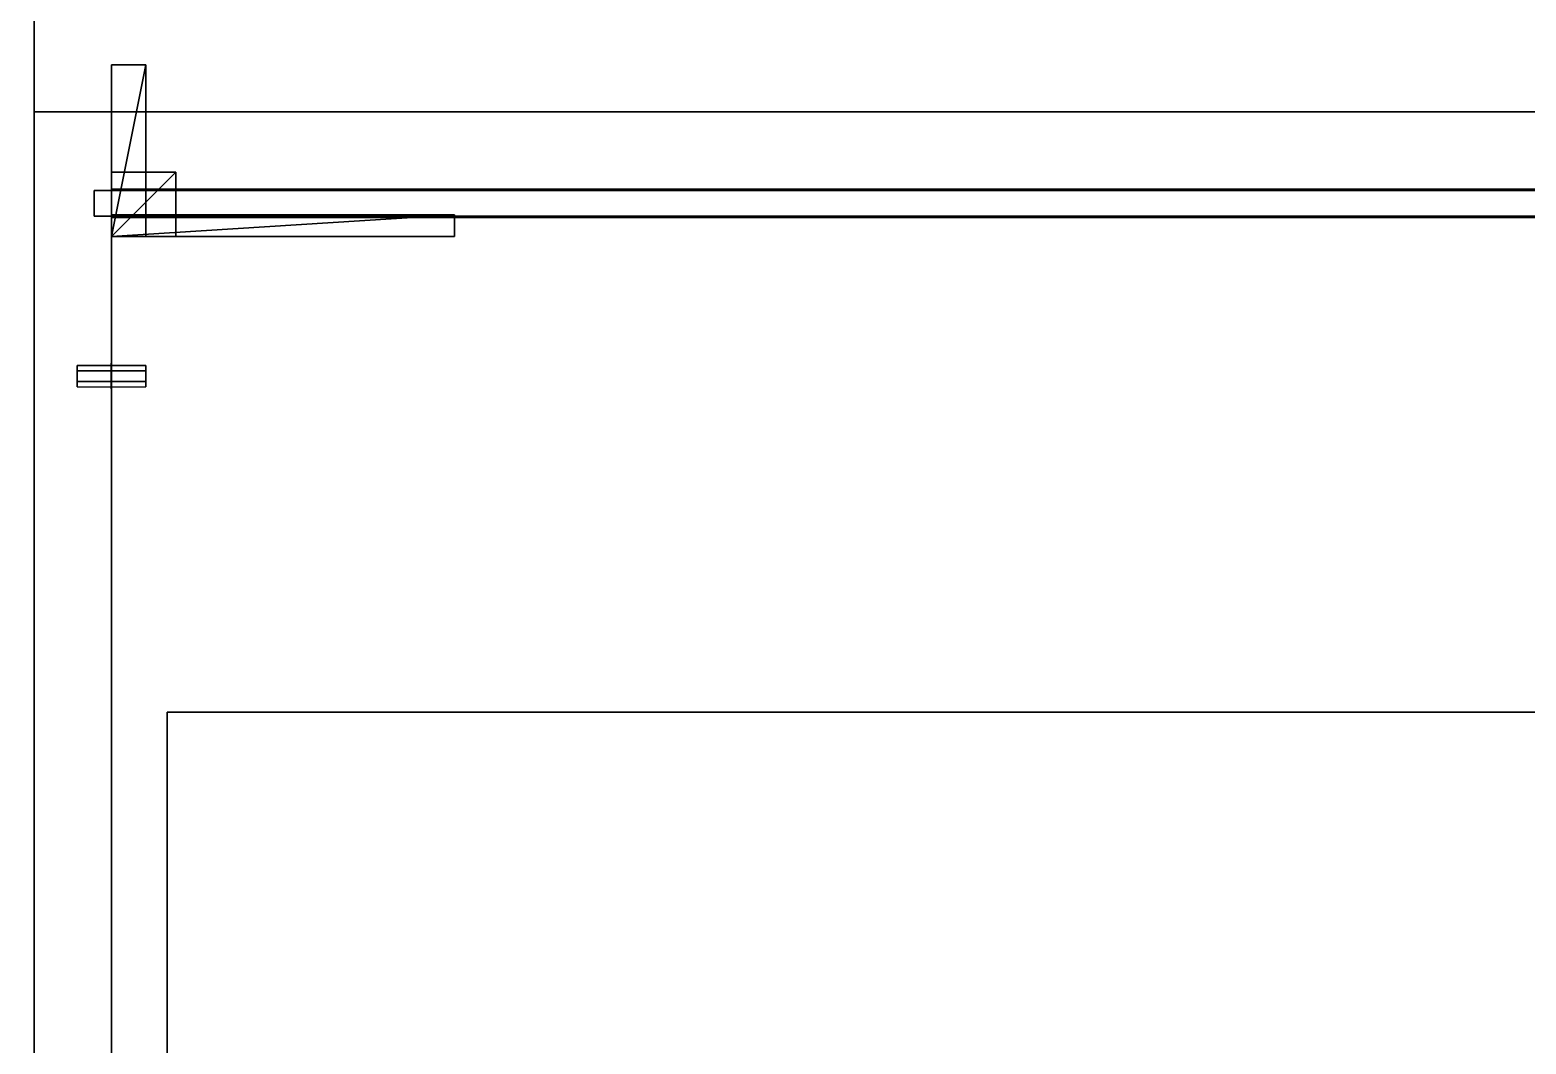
# Model space of a CAD drawing. Extents: x 0 to 5507, y -6518 to 0.
# Drawn here: x 1765 to 2114, y -577.4 to -340.9 of the extents above; entities that cross this region are included whole.
import ezdxf

# ---------------------------------------------------------------- set-up
doc = ezdxf.new("R2010")
doc.units = 0
for name, color, linetype in [('LAYER0', 7, 'CONTINUOUS'), ('LAYER183', 7, 'CONTINUOUS'), ('LAYER192', 7, 'CONTINUOUS'), ('LAYER193', 2, 'CONTINUOUS'), ('LAYER194', 7, 'CONTINUOUS'), ('LAYER195', 253, 'CONTINUOUS'), ('LAYER196', 253, 'CONTINUOUS'), ('LAYER197', 253, 'CONTINUOUS'), ('LAYER198', 253, 'CONTINUOUS'), ('LAYER199', 253, 'CONTINUOUS'), ('LAYER200', 253, 'CONTINUOUS'), ('LAYER201', 7, 'CONTINUOUS'), ('LAYER204', 7, 'CONTINUOUS'), ('LAYER205', 7, 'CONTINUOUS'), ('LAYER206', 7, 'CONTINUOUS'), ('LAYER208', 254, 'CONTINUOUS'), ('LAYER284', 7, 'CONTINUOUS'), ('LAYER308', 254, 'CONTINUOUS'), ('LAYER310', 254, 'CONTINUOUS'), ('LAYER533', 7, 'CONTINUOUS'), ('LAYER543', 7, 'CONTINUOUS'), ('LAYER552', 7, 'CONTINUOUS'), ('LAYER553', 7, 'CONTINUOUS'), ('LAYER554', 7, 'CONTINUOUS'), ('LAYER555', 7, 'CONTINUOUS'), ('LAYER557', 2, 'CONTINUOUS'), ('LAYER558', 7, 'CONTINUOUS'), ('LAYER559', 253, 'CONTINUOUS'), ('LAYER560', 253, 'CONTINUOUS'), ('LAYER561', 253, 'CONTINUOUS'), ('LAYER562', 253, 'CONTINUOUS'), ('LAYER563', 253, 'CONTINUOUS'), ('LAYER564', 253, 'CONTINUOUS'), ('LAYER565', 7, 'CONTINUOUS'), ('LAYER567', 254, 'CONTINUOUS')]:
    doc.layers.add(name, color=color, linetype=linetype)

msp = doc.modelspace()

# ---------------------------------------------------------------- linework, layer by layer
at = {"layer": 'LAYER0', "invisible_edges": 1}
for points in [[(5507, 0), (0, -6518), (0, 0), (5507, 0)], [(5507, -6518, 5), (0, 0, 5), (0, -6518, 5), (5507, -6518, 5)], [(0, 0, 5), (5507, -6518, 5), (5507, 0, 5), (0, 0, 5)], [(0, -6518), (5507, 0), (5507, -6518), (0, -6518)]]:
    msp.add_3dface(points, dxfattribs=at)
at = {"layer": 'LAYER183'}
for points, invisible_edges in [([(1766, -150, 5), (1916, 0, 5), (1766, -360, 5), (1766, -150, 5)], 3), ([(1766, -360, 5), (1916, 0, 5), (1916, -210, 5), (1766, -360, 5)], 5), ([(1766, -150, 2340), (1766, -360, 5), (1766, -360, 2340), (1766, -150, 2340)], 1), ([(1766, -360, 5), (1766, -150, 2340), (1766, -150, 5), (1766, -360, 5)], 1), ([(1766, -360, 2340), (1916, -210, 2340), (1766, -150, 2340), (1766, -360, 2340)], 3), ([(1766, -360, 5), (1916, -210, 5), (2480, -360, 5), (1766, -360, 5)], 3), ([(1916, -210, 2340), (1766, -360, 2340), (2480, -360, 2340), (1916, -210, 2340)], 5), ([(2480, -360, 5), (1916, -210, 5), (2630, -210, 5), (2480, -360, 5)], 5), ([(1916, -210, 2340), (2480, -360, 2340), (2630, -210, 2340), (1916, -210, 2340)], 3), ([(2480, -360, 2340), (1766, -360, 5), (2480, -360, 5), (2480, -360, 2340)], 1), ([(1766, -360, 5), (2480, -360, 2340), (1766, -360, 2340), (1766, -360, 5)], 1)]:
    msp.add_3dface(points, dxfattribs=dict(at, invisible_edges=invisible_edges))
at = {"layer": 'LAYER192', "invisible_edges": 1}
for points in [[(2432, -360, 116), (1784, -710, 116), (1784, -360, 116), (2432, -360, 116)], [(1784, -710, 116), (2432, -360, 116), (2432, -710, 116), (1784, -710, 116)], [(1784, -360, 134), (1784, -710, 116), (1784, -710, 134), (1784, -360, 134)], [(1784, -710, 116), (1784, -360, 134), (1784, -360, 116), (1784, -710, 116)], [(1784, -360, 134), (2432, -360, 116), (1784, -360, 116), (1784, -360, 134)], [(2432, -360, 116), (1784, -360, 134), (2432, -360, 134), (2432, -360, 116)], [(2432, -710, 134), (1784, -360, 134), (1784, -710, 134), (2432, -710, 134)], [(1784, -360, 134), (2432, -710, 134), (2432, -360, 134), (1784, -360, 134)]]:
    msp.add_3dface(points, dxfattribs=at)
at = {"layer": 'LAYER193'}
for points in [[(1864, -389, 844), (1864, -384, 844), (1784, -389, 844), (1864, -389, 844)], [(1784, -389, 844), (1864, -384, 844), (1784, -384, 844), (1784, -389, 844)], [(1784, -389, 844), (1784, -384, 844), (1784, -389, 821), (1784, -389, 844)], [(1784, -389, 821), (1784, -384, 844), (1784, -384, 821), (1784, -389, 821)], [(1864, -389, 821), (1784, -389, 821), (1864, -384, 821), (1864, -389, 821)], [(1864, -384, 821), (1784, -389, 821), (1784, -384, 821), (1864, -384, 821)], [(1864, -384, 821), (1784, -384, 821), (1864, -384, 844), (1864, -384, 821)], [(1864, -384, 844), (1784, -384, 821), (1784, -384, 844), (1864, -384, 844)], [(1864, -389, 821), (1864, -384, 821), (1864, -389, 844), (1864, -389, 821)], [(1864, -389, 844), (1864, -384, 821), (1864, -384, 844), (1864, -389, 844)], [(1864, -389, 844), (1784, -389, 844), (1864, -389, 821), (1864, -389, 844)], [(1864, -389, 821), (1784, -389, 844), (1784, -389, 821), (1864, -389, 821)]]:
    msp.add_3dface(points, dxfattribs=at)
at = {"layer": 'LAYER194', "invisible_edges": 1}
for points in [[(1784, -384, 844), (1864, -389, 844), (1864, -384, 844), (1784, -384, 844)], [(1864, -389, 844), (1784, -384, 844), (1784, -389, 844), (1864, -389, 844)], [(1784, -389, 821), (1864, -384, 821), (1864, -389, 821), (1784, -389, 821)], [(1864, -384, 821), (1784, -389, 821), (1784, -384, 821), (1864, -384, 821)], [(1784, -384, 844), (1784, -389, 821), (1784, -389, 844), (1784, -384, 844)], [(1784, -389, 821), (1784, -384, 844), (1784, -384, 821), (1784, -389, 821)], [(1864, -384, 821), (1784, -384, 844), (1864, -384, 844), (1864, -384, 821)], [(1784, -384, 844), (1864, -384, 821), (1784, -384, 821), (1784, -384, 844)], [(1864, -384, 821), (1864, -389, 844), (1864, -389, 821), (1864, -384, 821)], [(1864, -389, 844), (1864, -384, 821), (1864, -384, 844), (1864, -389, 844)], [(1784, -389, 821), (1864, -389, 844), (1784, -389, 844), (1784, -389, 821)], [(1864, -389, 844), (1784, -389, 821), (1864, -389, 821), (1864, -389, 844)]]:
    msp.add_3dface(points, dxfattribs=at)
at = {"layer": 'LAYER195'}
for points in [[(1799, -389, 844), (1799, -374, 844), (1784, -389, 844), (1799, -389, 844)], [(1784, -389, 844), (1799, -374, 844), (1784, -374, 844), (1784, -389, 844)], [(1784, -389, 844), (1784, -374, 844), (1784, -389, 829), (1784, -389, 844)], [(1784, -389, 829), (1784, -374, 844), (1784, -374, 829), (1784, -389, 829)], [(1799, -389, 829), (1784, -389, 829), (1799, -374, 829), (1799, -389, 829)], [(1799, -374, 829), (1784, -389, 829), (1784, -374, 829), (1799, -374, 829)], [(1799, -374, 829), (1784, -374, 829), (1799, -374, 844), (1799, -374, 829)], [(1799, -374, 844), (1784, -374, 829), (1784, -374, 844), (1799, -374, 844)], [(1799, -389, 829), (1799, -374, 829), (1799, -389, 844), (1799, -389, 829)], [(1799, -389, 844), (1799, -374, 829), (1799, -374, 844), (1799, -389, 844)], [(1799, -389, 844), (1784, -389, 844), (1799, -389, 829), (1799, -389, 844)], [(1799, -389, 829), (1784, -389, 844), (1784, -389, 829), (1799, -389, 829)]]:
    msp.add_3dface(points, dxfattribs=at)
at = {"layer": 'LAYER196'}
for points in [[(1799, -389, 844), (1799, -374, 844), (1784, -389, 844), (1799, -389, 844)], [(1784, -389, 844), (1799, -374, 844), (1784, -374, 844), (1784, -389, 844)], [(1784, -389, 844), (1784, -374, 844), (1784, -389, 829), (1784, -389, 844)], [(1784, -389, 829), (1784, -374, 844), (1784, -374, 829), (1784, -389, 829)], [(1799, -389, 829), (1784, -389, 829), (1799, -374, 829), (1799, -389, 829)], [(1799, -374, 829), (1784, -389, 829), (1784, -374, 829), (1799, -374, 829)], [(1799, -374, 829), (1784, -374, 829), (1799, -374, 844), (1799, -374, 829)], [(1799, -374, 844), (1784, -374, 829), (1784, -374, 844), (1799, -374, 844)], [(1799, -389, 829), (1799, -374, 829), (1799, -389, 844), (1799, -389, 829)], [(1799, -389, 844), (1799, -374, 829), (1799, -374, 844), (1799, -389, 844)], [(1799, -389, 844), (1784, -389, 844), (1799, -389, 829), (1799, -389, 844)], [(1799, -389, 829), (1784, -389, 844), (1784, -389, 829), (1799, -389, 829)]]:
    msp.add_3dface(points, dxfattribs=at)
at = {"layer": 'LAYER197'}
for points in [[(1799, -389, 844), (1799, -374, 844), (1784, -389, 844), (1799, -389, 844)], [(1784, -389, 844), (1799, -374, 844), (1784, -374, 844), (1784, -389, 844)], [(1784, -389, 844), (1784, -374, 844), (1784, -389, 829), (1784, -389, 844)], [(1784, -389, 829), (1784, -374, 844), (1784, -374, 829), (1784, -389, 829)], [(1799, -389, 829), (1784, -389, 829), (1799, -374, 829), (1799, -389, 829)], [(1799, -374, 829), (1784, -389, 829), (1784, -374, 829), (1799, -374, 829)], [(1799, -374, 829), (1784, -374, 829), (1799, -374, 844), (1799, -374, 829)], [(1799, -374, 844), (1784, -374, 829), (1784, -374, 844), (1799, -374, 844)], [(1799, -389, 829), (1799, -374, 829), (1799, -389, 844), (1799, -389, 829)], [(1799, -389, 844), (1799, -374, 829), (1799, -374, 844), (1799, -389, 844)], [(1799, -389, 844), (1784, -389, 844), (1799, -389, 829), (1799, -389, 844)], [(1799, -389, 829), (1784, -389, 844), (1784, -389, 829), (1799, -389, 829)]]:
    msp.add_3dface(points, dxfattribs=at)
at = {"layer": 'LAYER198'}
for points in [[(1799, -389, 844), (1799, -374, 844), (1784, -389, 844), (1799, -389, 844)], [(1784, -389, 844), (1799, -374, 844), (1784, -374, 844), (1784, -389, 844)], [(1784, -389, 844), (1784, -374, 844), (1784, -389, 829), (1784, -389, 844)], [(1784, -389, 829), (1784, -374, 844), (1784, -374, 829), (1784, -389, 829)], [(1799, -389, 829), (1784, -389, 829), (1799, -374, 829), (1799, -389, 829)], [(1799, -374, 829), (1784, -389, 829), (1784, -374, 829), (1799, -374, 829)], [(1799, -374, 829), (1784, -374, 829), (1799, -374, 844), (1799, -374, 829)], [(1799, -374, 844), (1784, -374, 829), (1784, -374, 844), (1799, -374, 844)], [(1799, -389, 829), (1799, -374, 829), (1799, -389, 844), (1799, -389, 829)], [(1799, -389, 844), (1799, -374, 829), (1799, -374, 844), (1799, -389, 844)], [(1799, -389, 844), (1784, -389, 844), (1799, -389, 829), (1799, -389, 844)], [(1799, -389, 829), (1784, -389, 844), (1784, -389, 829), (1799, -389, 829)]]:
    msp.add_3dface(points, dxfattribs=at)
at = {"layer": 'LAYER199'}
for points in [[(1792, -389, 844), (1792, -349, 844), (1784, -389, 844), (1792, -389, 844)], [(1784, -389, 844), (1792, -349, 844), (1784, -349, 844), (1784, -389, 844)], [(1784, -389, 844), (1784, -349, 844), (1784, -389, 836), (1784, -389, 844)], [(1784, -389, 836), (1784, -349, 844), (1784, -349, 836), (1784, -389, 836)], [(1792, -389, 836), (1784, -389, 836), (1792, -349, 836), (1792, -389, 836)], [(1792, -349, 836), (1784, -389, 836), (1784, -349, 836), (1792, -349, 836)], [(1792, -349, 836), (1784, -349, 836), (1792, -349, 844), (1792, -349, 836)], [(1792, -349, 844), (1784, -349, 836), (1784, -349, 844), (1792, -349, 844)], [(1792, -389, 836), (1792, -349, 836), (1792, -389, 844), (1792, -389, 836)], [(1792, -389, 844), (1792, -349, 836), (1792, -349, 844), (1792, -389, 844)], [(1792, -389, 844), (1784, -389, 844), (1792, -389, 836), (1792, -389, 844)], [(1792, -389, 836), (1784, -389, 844), (1784, -389, 836), (1792, -389, 836)]]:
    msp.add_3dface(points, dxfattribs=at)
at = {"layer": 'LAYER200'}
for points in [[(1864, -389, 844), (1864, -384, 844), (1784, -389, 844), (1864, -389, 844)], [(1784, -389, 844), (1864, -384, 844), (1784, -384, 844), (1784, -389, 844)], [(1784, -389, 844), (1784, -384, 844), (1784, -389, 828), (1784, -389, 844)], [(1784, -389, 828), (1784, -384, 844), (1784, -384, 828), (1784, -389, 828)], [(1864, -389, 828), (1784, -389, 828), (1864, -384, 828), (1864, -389, 828)], [(1864, -384, 828), (1784, -389, 828), (1784, -384, 828), (1864, -384, 828)], [(1864, -384, 828), (1784, -384, 828), (1864, -384, 844), (1864, -384, 828)], [(1864, -384, 844), (1784, -384, 828), (1784, -384, 844), (1864, -384, 844)], [(1864, -389, 828), (1864, -384, 828), (1864, -389, 844), (1864, -389, 828)], [(1864, -389, 844), (1864, -384, 828), (1864, -384, 844), (1864, -389, 844)], [(1864, -389, 844), (1784, -389, 844), (1864, -389, 828), (1864, -389, 844)], [(1864, -389, 828), (1784, -389, 844), (1784, -389, 828), (1864, -389, 828)]]:
    msp.add_3dface(points, dxfattribs=at)
at = {"layer": 'LAYER201', "invisible_edges": 1}
for points in [[(1766, -360, 115), (1784, -710, 115), (1766, -710, 115), (1766, -360, 115)], [(1784, -710, 115), (1766, -360, 115), (1784, -360, 115), (1784, -710, 115)], [(1784, -360, 885), (1766, -710, 885), (1784, -710, 885), (1784, -360, 885)], [(1766, -710, 885), (1784, -360, 885), (1766, -360, 885), (1766, -710, 885)], [(1766, -360, 115), (1784, -360, 885), (1784, -360, 115), (1766, -360, 115)], [(1784, -360, 885), (1766, -360, 115), (1766, -360, 885), (1784, -360, 885)], [(1766, -710, 885), (1766, -360, 115), (1766, -710, 115), (1766, -710, 885)], [(1766, -360, 115), (1766, -710, 885), (1766, -360, 885), (1766, -360, 115)], [(1784, -360, 885), (1784, -710, 115), (1784, -360, 115), (1784, -360, 885)], [(1784, -710, 115), (1784, -360, 885), (1784, -710, 885), (1784, -710, 115)]]:
    msp.add_3dface(points, dxfattribs=at)
at = {"layer": 'LAYER204', "invisible_edges": 1}
for points in [[(1784, -360, 764.5), (2432, -360, 884.5), (2432, -360, 764.5), (1784, -360, 764.5)], [(2432, -360, 884.5), (1784, -360, 764.5), (1784, -360, 884.5), (2432, -360, 884.5)], [(1784, -378, 884.5), (2432, -360, 884.5), (1784, -360, 884.5), (1784, -378, 884.5)], [(2432, -360, 884.5), (1784, -378, 884.5), (2432, -378, 884.5), (2432, -360, 884.5)], [(1784, -360, 764.5), (1784, -378, 884.5), (1784, -360, 884.5), (1784, -360, 764.5)], [(1784, -378, 884.5), (1784, -360, 764.5), (1784, -378, 764.5), (1784, -378, 884.5)], [(2432, -378, 764.5), (1784, -360, 764.5), (2432, -360, 764.5), (2432, -378, 764.5)], [(1784, -360, 764.5), (2432, -378, 764.5), (1784, -378, 764.5), (1784, -360, 764.5)], [(1784, -378, 884.5), (2432, -378, 764.5), (2432, -378, 884.5), (1784, -378, 884.5)], [(2432, -378, 764.5), (1784, -378, 884.5), (1784, -378, 764.5), (2432, -378, 764.5)]]:
    msp.add_3dface(points, dxfattribs=at)
at = {"layer": 'LAYER205', "invisible_edges": 1}
for points in [[(1780, -378.2998, 130), (2436, -378.2998, 884.5), (2436, -378.2998, 130), (1780, -378.2998, 130)], [(2436, -378.2998, 884.5), (1780, -378.2998, 130), (1780, -378.2998, 884.5), (2436, -378.2998, 884.5)], [(1780, -384.2998, 884.5), (2436, -378.2998, 884.5), (1780, -378.2998, 884.5), (1780, -384.2998, 884.5)], [(2436, -378.2998, 884.5), (1780, -384.2998, 884.5), (2436, -384.2998, 884.5), (2436, -378.2998, 884.5)], [(1780, -378.2998, 130), (1780, -384.2998, 884.5), (1780, -378.2998, 884.5), (1780, -378.2998, 130)], [(1780, -384.2998, 884.5), (1780, -378.2998, 130), (1780, -384.2998, 130), (1780, -384.2998, 884.5)], [(2436, -384.2998, 130), (1780, -378.2998, 130), (2436, -378.2998, 130), (2436, -384.2998, 130)], [(1780, -378.2998, 130), (2436, -384.2998, 130), (1780, -384.2998, 130), (1780, -378.2998, 130)], [(1780, -384.2998, 884.5), (2436, -384.2998, 130), (2436, -384.2998, 884.5), (1780, -384.2998, 884.5)], [(2436, -384.2998, 130), (1780, -384.2998, 884.5), (1780, -384.2998, 130), (2436, -384.2998, 130)]]:
    msp.add_3dface(points, dxfattribs=at)
at = {"layer": 'LAYER206', "invisible_edges": 1}
for points in [[(2432, -384.6001, 491), (1784, -690, 491), (1784, -384.6001, 491), (2432, -384.6001, 491)], [(1784, -690, 491), (2432, -384.6001, 491), (2432, -690, 491), (1784, -690, 491)], [(1784, -384.6001, 509), (1784, -690, 491), (1784, -690, 509), (1784, -384.6001, 509)], [(1784, -690, 491), (1784, -384.6001, 509), (1784, -384.6001, 491), (1784, -690, 491)], [(1784, -384.6001, 509), (2432, -384.6001, 491), (1784, -384.6001, 491), (1784, -384.6001, 509)], [(2432, -384.6001, 491), (1784, -384.6001, 509), (2432, -384.6001, 509), (2432, -384.6001, 491)], [(2432, -690, 509), (1784, -384.6001, 509), (1784, -690, 509), (2432, -690, 509)], [(1784, -384.6001, 509), (2432, -690, 509), (2432, -384.6001, 509), (1784, -384.6001, 509)]]:
    msp.add_3dface(points, dxfattribs=at)
at = {"layer": 'LAYER208'}
for points in [[(1783.95, -418.6001, 488.5), (1783.95, -424.6001, 488.5), (1783.95, -423.1001, 491.0981), (1783.95, -420.1001, 491.0981)], [(1783.95, -418.6001, 488.5), (1783.95, -424.6001, 488.5), (1783.95, -423.1001, 485.9019), (1783.95, -420.1001, 485.9019)], [(1784.05, -418.6001, 488.5), (1784.05, -424.6001, 488.5), (1784.05, -423.1001, 491.0981), (1784.05, -420.1001, 491.0981)], [(1784.05, -418.6001, 488.5), (1784.05, -424.6001, 488.5), (1784.05, -423.1001, 485.9019), (1784.05, -420.1001, 485.9019)], [(1776, -424.1001, 488.5), (1776, -419.1001, 488.5), (1776, -420.3501, 490.665), (1776, -422.8501, 490.665)], [(1776, -424.1001, 488.5), (1776, -422.8501, 486.3349), (1776, -420.3501, 486.3349), (1776, -419.1001, 488.5)], [(1792, -424.1001, 488.5), (1792, -419.1001, 488.5), (1792, -420.3501, 490.665), (1792, -422.8501, 490.665)], [(1792, -424.1001, 488.5), (1792, -422.8501, 486.3349), (1792, -420.3501, 486.3349), (1792, -419.1001, 488.5)]]:
    msp.add_3dface(points, dxfattribs=at)
at = {"layer": 'LAYER284', "invisible_edges": 1}
for points in [[(1748, -150, 1630), (1766, -660, 1630), (1748, -660, 1630), (1748, -150, 1630)], [(1766, -660, 1630), (1748, -150, 1630), (1766, -150, 1630), (1766, -660, 1630)], [(1766, -150, 2290), (1748, -660, 2290), (1766, -660, 2290), (1766, -150, 2290)], [(1748, -660, 2290), (1766, -150, 2290), (1748, -150, 2290), (1748, -660, 2290)], [(1766, -660, 1630), (1766, -150, 2290), (1766, -660, 2290), (1766, -660, 1630)], [(1766, -150, 2290), (1766, -660, 1630), (1766, -150, 1630), (1766, -150, 2290)]]:
    msp.add_3dface(points, dxfattribs=at)
at = {"layer": 'LAYER308', "invisible_edges": 1}
for points in [[(1070, -150, 1630), (2480, -683, 1630), (2480, -150, 1630), (1070, -150, 1630)], [(2480, -683, 1630), (1070, -150, 1630), (1070, -683, 1630), (2480, -683, 1630)], [(1070, -683, 1612), (2480, -150, 1612), (2480, -683, 1612), (1070, -683, 1612)], [(2480, -150, 1612), (1070, -683, 1612), (1070, -150, 1612), (2480, -150, 1612)]]:
    msp.add_3dface(points, dxfattribs=at)
at = {"layer": 'LAYER310', "invisible_edges": 1}
for points in [[(1748, -150, 115), (1766, -800, 115), (1748, -800, 115), (1748, -150, 115)], [(1766, -800, 115), (1748, -150, 115), (1766, -150, 115), (1766, -800, 115)], [(1766, -150, 885), (1748, -800, 885), (1766, -800, 885), (1766, -150, 885)], [(1748, -800, 885), (1766, -150, 885), (1748, -150, 885), (1748, -800, 885)], [(1766, -800, 115), (1766, -150, 885), (1766, -800, 885), (1766, -800, 115)], [(1766, -150, 885), (1766, -800, 115), (1766, -150, 115), (1766, -150, 885)]]:
    msp.add_3dface(points, dxfattribs=at)
at = {"layer": 'LAYER533'}
for points, invisible_edges in [([(1766, -150, 5), (1097, -750, 5), (1097, -150, 5), (1766, -150, 5)], 1), ([(1097, -750, 5), (1766, -150, 5), (1766, -360, 5), (1097, -750, 5)], 5), ([(1797, -750, 115), (1097, -150, 115), (1097, -750, 115), (1797, -750, 115)], 1), ([(1097, -150, 115), (1797, -750, 115), (1766, -360, 115), (1097, -150, 115)], 7), ([(1766, -150, 115), (1097, -150, 115), (1766, -360, 115), (1766, -150, 115)], 2), ([(1766, -150, 5), (1766, -360, 115), (1766, -360, 5), (1766, -150, 5)], 1), ([(1766, -360, 115), (1766, -150, 5), (1766, -150, 115), (1766, -360, 115)], 1), ([(1097, -750, 5), (1766, -360, 5), (1797, -750, 5), (1097, -750, 5)], 3), ([(1797, -750, 5), (1766, -360, 5), (1797, -500, 5), (1797, -750, 5)], 3), ([(1766, -360, 5), (2287, -380, 5), (1797, -500, 5), (1766, -360, 5)], 7), ([(2287, -380, 5), (1766, -360, 5), (2480, -360, 5), (2287, -380, 5)], 5), ([(1766, -360, 115), (2480, -360, 5), (1766, -360, 5), (1766, -360, 115)], 1), ([(2480, -360, 5), (1766, -360, 115), (2480, -360, 115), (2480, -360, 5)], 1), ([(1766, -360, 115), (1797, -750, 115), (1797, -500, 115), (1766, -360, 115)], 5), ([(1766, -360, 115), (1797, -500, 115), (2287, -380, 115), (1766, -360, 115)], 7), ([(1766, -360, 115), (2287, -380, 115), (2480, -360, 115), (1766, -360, 115)], 3), ([(2287, -500, 5), (1797, -500, 5), (2287, -380, 5), (2287, -500, 5)], 2), ([(2287, -380, 115), (1797, -500, 115), (2287, -500, 115), (2287, -380, 115)], 1), ([(1797, -500, 5), (1797, -750, 115), (1797, -750, 5), (1797, -500, 5)], 1), ([(1797, -750, 115), (1797, -500, 5), (1797, -500, 115), (1797, -750, 115)], 1), ([(2287, -500, 115), (1797, -500, 5), (2287, -500, 5), (2287, -500, 115)], 1), ([(1797, -500, 5), (2287, -500, 115), (1797, -500, 115), (1797, -500, 5)], 1)]:
    msp.add_3dface(points, dxfattribs=dict(at, invisible_edges=invisible_edges))
at = {"layer": 'LAYER543', "invisible_edges": 1}
for points in [[(2444, -360, 2271), (1784, -360, 2151), (1784, -360, 2271), (2444, -360, 2271)], [(1784, -360, 2151), (2444, -360, 2271), (2444, -360, 2151), (1784, -360, 2151)], [(1784, -378, 2271), (1784, -360, 2151), (1784, -378, 2151), (1784, -378, 2271)], [(1784, -360, 2151), (1784, -378, 2271), (1784, -360, 2271), (1784, -360, 2151)], [(2444, -378, 2151), (1784, -360, 2151), (2444, -360, 2151), (2444, -378, 2151)], [(1784, -360, 2151), (2444, -378, 2151), (1784, -378, 2151), (1784, -360, 2151)], [(1784, -378, 2271), (2444, -360, 2271), (1784, -360, 2271), (1784, -378, 2271)], [(2444, -360, 2271), (1784, -378, 2271), (2444, -378, 2271), (2444, -360, 2271)], [(2444, -378, 2151), (1784, -378, 2271), (1784, -378, 2151), (2444, -378, 2151)], [(1784, -378, 2271), (2444, -378, 2151), (2444, -378, 2271), (1784, -378, 2271)]]:
    msp.add_3dface(points, dxfattribs=at)
at = {"layer": 'LAYER552', "invisible_edges": 1}
for points in [[(1784, -360, 2289), (2444, -660, 2289), (2444, -360, 2289), (1784, -360, 2289)], [(2444, -660, 2289), (1784, -360, 2289), (1784, -660, 2289), (2444, -660, 2289)], [(1784, -360, 2289), (1784, -660, 2271), (1784, -660, 2289), (1784, -360, 2289)], [(1784, -660, 2271), (1784, -360, 2289), (1784, -360, 2271), (1784, -660, 2271)], [(2444, -360, 2271), (1784, -360, 2289), (2444, -360, 2289), (2444, -360, 2271)], [(1784, -360, 2289), (2444, -360, 2271), (1784, -360, 2271), (1784, -360, 2289)], [(1784, -660, 2271), (2444, -360, 2271), (2444, -660, 2271), (1784, -660, 2271)], [(2444, -360, 2271), (1784, -660, 2271), (1784, -360, 2271), (2444, -360, 2271)]]:
    msp.add_3dface(points, dxfattribs=at)
at = {"layer": 'LAYER553', "invisible_edges": 1}
for points in [[(2444, -360, 1631), (1784, -660, 1631), (1784, -360, 1631), (2444, -360, 1631)], [(1784, -660, 1631), (2444, -360, 1631), (2444, -660, 1631), (1784, -660, 1631)], [(1784, -360, 1649), (1784, -660, 1631), (1784, -660, 1649), (1784, -360, 1649)], [(1784, -660, 1631), (1784, -360, 1649), (1784, -360, 1631), (1784, -660, 1631)], [(1784, -360, 1649), (2444, -360, 1631), (1784, -360, 1631), (1784, -360, 1649)], [(2444, -360, 1631), (1784, -360, 1649), (2444, -360, 1649), (2444, -360, 1631)], [(2444, -660, 1649), (1784, -360, 1649), (1784, -660, 1649), (2444, -660, 1649)], [(1784, -360, 1649), (2444, -660, 1649), (2444, -360, 1649), (1784, -360, 1649)]]:
    msp.add_3dface(points, dxfattribs=at)
at = {"layer": 'LAYER554', "invisible_edges": 1}
for points in [[(1780, -378.2998, 1645), (2448, -378.2998, 2275), (2448, -378.2998, 1645), (1780, -378.2998, 1645)], [(2448, -378.2998, 2275), (1780, -378.2998, 1645), (1780, -378.2998, 2275), (2448, -378.2998, 2275)], [(1780, -384.2998, 2275), (2448, -378.2998, 2275), (1780, -378.2998, 2275), (1780, -384.2998, 2275)], [(2448, -378.2998, 2275), (1780, -384.2998, 2275), (2448, -384.2998, 2275), (2448, -378.2998, 2275)], [(1780, -378.2998, 1645), (1780, -384.2998, 2275), (1780, -378.2998, 2275), (1780, -378.2998, 1645)], [(1780, -384.2998, 2275), (1780, -378.2998, 1645), (1780, -384.2998, 1645), (1780, -384.2998, 2275)], [(2448, -384.2998, 1645), (1780, -378.2998, 1645), (2448, -378.2998, 1645), (2448, -384.2998, 1645)], [(1780, -378.2998, 1645), (2448, -384.2998, 1645), (1780, -384.2998, 1645), (1780, -378.2998, 1645)], [(1780, -384.2998, 2275), (2448, -384.2998, 1645), (2448, -384.2998, 2275), (1780, -384.2998, 2275)], [(2448, -384.2998, 1645), (1780, -384.2998, 2275), (1780, -384.2998, 1645), (2448, -384.2998, 1645)]]:
    msp.add_3dface(points, dxfattribs=at)
at = {"layer": 'LAYER555', "invisible_edges": 1}
for points in [[(1766, -360, 1630), (1784, -660, 1630), (1766, -660, 1630), (1766, -360, 1630)], [(1784, -660, 1630), (1766, -360, 1630), (1784, -360, 1630), (1784, -660, 1630)], [(1784, -360, 2290), (1766, -660, 2290), (1784, -660, 2290), (1784, -360, 2290)], [(1766, -660, 2290), (1784, -360, 2290), (1766, -360, 2290), (1766, -660, 2290)], [(1766, -360, 1630), (1784, -360, 2290), (1784, -360, 1630), (1766, -360, 1630)], [(1784, -360, 2290), (1766, -360, 1630), (1766, -360, 2290), (1784, -360, 2290)], [(1766, -660, 2290), (1766, -360, 1630), (1766, -660, 1630), (1766, -660, 2290)], [(1766, -360, 1630), (1766, -660, 2290), (1766, -360, 2290), (1766, -360, 1630)], [(1784, -360, 2290), (1784, -660, 1630), (1784, -360, 1630), (1784, -360, 2290)], [(1784, -660, 1630), (1784, -360, 2290), (1784, -660, 2290), (1784, -660, 1630)]]:
    msp.add_3dface(points, dxfattribs=at)
at = {"layer": 'LAYER557'}
for points in [[(1864, -389, 2248), (1864, -384, 2248), (1784, -389, 2248), (1864, -389, 2248)], [(1784, -389, 2248), (1864, -384, 2248), (1784, -384, 2248), (1784, -389, 2248)], [(1784, -389, 2248), (1784, -384, 2248), (1784, -389, 2225), (1784, -389, 2248)], [(1784, -389, 2225), (1784, -384, 2248), (1784, -384, 2225), (1784, -389, 2225)], [(1864, -389, 2225), (1784, -389, 2225), (1864, -384, 2225), (1864, -389, 2225)], [(1864, -384, 2225), (1784, -389, 2225), (1784, -384, 2225), (1864, -384, 2225)], [(1864, -384, 2225), (1784, -384, 2225), (1864, -384, 2248), (1864, -384, 2225)], [(1864, -384, 2248), (1784, -384, 2225), (1784, -384, 2248), (1864, -384, 2248)], [(1864, -389, 2225), (1864, -384, 2225), (1864, -389, 2248), (1864, -389, 2225)], [(1864, -389, 2248), (1864, -384, 2225), (1864, -384, 2248), (1864, -389, 2248)], [(1864, -389, 2248), (1784, -389, 2248), (1864, -389, 2225), (1864, -389, 2248)], [(1864, -389, 2225), (1784, -389, 2248), (1784, -389, 2225), (1864, -389, 2225)]]:
    msp.add_3dface(points, dxfattribs=at)
at = {"layer": 'LAYER558', "invisible_edges": 1}
for points in [[(1784, -384, 2248), (1864, -389, 2248), (1864, -384, 2248), (1784, -384, 2248)], [(1864, -389, 2248), (1784, -384, 2248), (1784, -389, 2248), (1864, -389, 2248)], [(1784, -389, 2225), (1864, -384, 2225), (1864, -389, 2225), (1784, -389, 2225)], [(1864, -384, 2225), (1784, -389, 2225), (1784, -384, 2225), (1864, -384, 2225)], [(1784, -384, 2248), (1784, -389, 2225), (1784, -389, 2248), (1784, -384, 2248)], [(1784, -389, 2225), (1784, -384, 2248), (1784, -384, 2225), (1784, -389, 2225)], [(1864, -384, 2225), (1784, -384, 2248), (1864, -384, 2248), (1864, -384, 2225)], [(1784, -384, 2248), (1864, -384, 2225), (1784, -384, 2225), (1784, -384, 2248)], [(1864, -384, 2225), (1864, -389, 2248), (1864, -389, 2225), (1864, -384, 2225)], [(1864, -389, 2248), (1864, -384, 2225), (1864, -384, 2248), (1864, -389, 2248)], [(1784, -389, 2225), (1864, -389, 2248), (1784, -389, 2248), (1784, -389, 2225)], [(1864, -389, 2248), (1784, -389, 2225), (1864, -389, 2225), (1864, -389, 2248)]]:
    msp.add_3dface(points, dxfattribs=at)
at = {"layer": 'LAYER559'}
for points in [[(1799, -389, 2248), (1799, -374, 2248), (1784, -389, 2248), (1799, -389, 2248)], [(1784, -389, 2248), (1799, -374, 2248), (1784, -374, 2248), (1784, -389, 2248)], [(1784, -389, 2248), (1784, -374, 2248), (1784, -389, 2233), (1784, -389, 2248)], [(1784, -389, 2233), (1784, -374, 2248), (1784, -374, 2233), (1784, -389, 2233)], [(1799, -389, 2233), (1784, -389, 2233), (1799, -374, 2233), (1799, -389, 2233)], [(1799, -374, 2233), (1784, -389, 2233), (1784, -374, 2233), (1799, -374, 2233)], [(1799, -374, 2233), (1784, -374, 2233), (1799, -374, 2248), (1799, -374, 2233)], [(1799, -374, 2248), (1784, -374, 2233), (1784, -374, 2248), (1799, -374, 2248)], [(1799, -389, 2233), (1799, -374, 2233), (1799, -389, 2248), (1799, -389, 2233)], [(1799, -389, 2248), (1799, -374, 2233), (1799, -374, 2248), (1799, -389, 2248)], [(1799, -389, 2248), (1784, -389, 2248), (1799, -389, 2233), (1799, -389, 2248)], [(1799, -389, 2233), (1784, -389, 2248), (1784, -389, 2233), (1799, -389, 2233)]]:
    msp.add_3dface(points, dxfattribs=at)
at = {"layer": 'LAYER560'}
for points in [[(1799, -389, 2248), (1799, -374, 2248), (1784, -389, 2248), (1799, -389, 2248)], [(1784, -389, 2248), (1799, -374, 2248), (1784, -374, 2248), (1784, -389, 2248)], [(1784, -389, 2248), (1784, -374, 2248), (1784, -389, 2233), (1784, -389, 2248)], [(1784, -389, 2233), (1784, -374, 2248), (1784, -374, 2233), (1784, -389, 2233)], [(1799, -389, 2233), (1784, -389, 2233), (1799, -374, 2233), (1799, -389, 2233)], [(1799, -374, 2233), (1784, -389, 2233), (1784, -374, 2233), (1799, -374, 2233)], [(1799, -374, 2233), (1784, -374, 2233), (1799, -374, 2248), (1799, -374, 2233)], [(1799, -374, 2248), (1784, -374, 2233), (1784, -374, 2248), (1799, -374, 2248)], [(1799, -389, 2233), (1799, -374, 2233), (1799, -389, 2248), (1799, -389, 2233)], [(1799, -389, 2248), (1799, -374, 2233), (1799, -374, 2248), (1799, -389, 2248)], [(1799, -389, 2248), (1784, -389, 2248), (1799, -389, 2233), (1799, -389, 2248)], [(1799, -389, 2233), (1784, -389, 2248), (1784, -389, 2233), (1799, -389, 2233)]]:
    msp.add_3dface(points, dxfattribs=at)
at = {"layer": 'LAYER561'}
for points in [[(1799, -389, 2248), (1799, -374, 2248), (1784, -389, 2248), (1799, -389, 2248)], [(1784, -389, 2248), (1799, -374, 2248), (1784, -374, 2248), (1784, -389, 2248)], [(1784, -389, 2248), (1784, -374, 2248), (1784, -389, 2233), (1784, -389, 2248)], [(1784, -389, 2233), (1784, -374, 2248), (1784, -374, 2233), (1784, -389, 2233)], [(1799, -389, 2233), (1784, -389, 2233), (1799, -374, 2233), (1799, -389, 2233)], [(1799, -374, 2233), (1784, -389, 2233), (1784, -374, 2233), (1799, -374, 2233)], [(1799, -374, 2233), (1784, -374, 2233), (1799, -374, 2248), (1799, -374, 2233)], [(1799, -374, 2248), (1784, -374, 2233), (1784, -374, 2248), (1799, -374, 2248)], [(1799, -389, 2233), (1799, -374, 2233), (1799, -389, 2248), (1799, -389, 2233)], [(1799, -389, 2248), (1799, -374, 2233), (1799, -374, 2248), (1799, -389, 2248)], [(1799, -389, 2248), (1784, -389, 2248), (1799, -389, 2233), (1799, -389, 2248)], [(1799, -389, 2233), (1784, -389, 2248), (1784, -389, 2233), (1799, -389, 2233)]]:
    msp.add_3dface(points, dxfattribs=at)
at = {"layer": 'LAYER562'}
for points in [[(1799, -389, 2248), (1799, -374, 2248), (1784, -389, 2248), (1799, -389, 2248)], [(1784, -389, 2248), (1799, -374, 2248), (1784, -374, 2248), (1784, -389, 2248)], [(1784, -389, 2248), (1784, -374, 2248), (1784, -389, 2233), (1784, -389, 2248)], [(1784, -389, 2233), (1784, -374, 2248), (1784, -374, 2233), (1784, -389, 2233)], [(1799, -389, 2233), (1784, -389, 2233), (1799, -374, 2233), (1799, -389, 2233)], [(1799, -374, 2233), (1784, -389, 2233), (1784, -374, 2233), (1799, -374, 2233)], [(1799, -374, 2233), (1784, -374, 2233), (1799, -374, 2248), (1799, -374, 2233)], [(1799, -374, 2248), (1784, -374, 2233), (1784, -374, 2248), (1799, -374, 2248)], [(1799, -389, 2233), (1799, -374, 2233), (1799, -389, 2248), (1799, -389, 2233)], [(1799, -389, 2248), (1799, -374, 2233), (1799, -374, 2248), (1799, -389, 2248)], [(1799, -389, 2248), (1784, -389, 2248), (1799, -389, 2233), (1799, -389, 2248)], [(1799, -389, 2233), (1784, -389, 2248), (1784, -389, 2233), (1799, -389, 2233)]]:
    msp.add_3dface(points, dxfattribs=at)
at = {"layer": 'LAYER563'}
for points in [[(1792, -389, 2248), (1792, -349, 2248), (1784, -389, 2248), (1792, -389, 2248)], [(1784, -389, 2248), (1792, -349, 2248), (1784, -349, 2248), (1784, -389, 2248)], [(1784, -389, 2248), (1784, -349, 2248), (1784, -389, 2240), (1784, -389, 2248)], [(1784, -389, 2240), (1784, -349, 2248), (1784, -349, 2240), (1784, -389, 2240)], [(1792, -389, 2240), (1784, -389, 2240), (1792, -349, 2240), (1792, -389, 2240)], [(1792, -349, 2240), (1784, -389, 2240), (1784, -349, 2240), (1792, -349, 2240)], [(1792, -349, 2240), (1784, -349, 2240), (1792, -349, 2248), (1792, -349, 2240)], [(1792, -349, 2248), (1784, -349, 2240), (1784, -349, 2248), (1792, -349, 2248)], [(1792, -389, 2240), (1792, -349, 2240), (1792, -389, 2248), (1792, -389, 2240)], [(1792, -389, 2248), (1792, -349, 2240), (1792, -349, 2248), (1792, -389, 2248)], [(1792, -389, 2248), (1784, -389, 2248), (1792, -389, 2240), (1792, -389, 2248)], [(1792, -389, 2240), (1784, -389, 2248), (1784, -389, 2240), (1792, -389, 2240)]]:
    msp.add_3dface(points, dxfattribs=at)
at = {"layer": 'LAYER564'}
for points in [[(1864, -389, 2248), (1864, -384, 2248), (1784, -389, 2248), (1864, -389, 2248)], [(1784, -389, 2248), (1864, -384, 2248), (1784, -384, 2248), (1784, -389, 2248)], [(1784, -389, 2248), (1784, -384, 2248), (1784, -389, 2232), (1784, -389, 2248)], [(1784, -389, 2232), (1784, -384, 2248), (1784, -384, 2232), (1784, -389, 2232)], [(1864, -389, 2232), (1784, -389, 2232), (1864, -384, 2232), (1864, -389, 2232)], [(1864, -384, 2232), (1784, -389, 2232), (1784, -384, 2232), (1864, -384, 2232)], [(1864, -384, 2232), (1784, -384, 2232), (1864, -384, 2248), (1864, -384, 2232)], [(1864, -384, 2248), (1784, -384, 2232), (1784, -384, 2248), (1864, -384, 2248)], [(1864, -389, 2232), (1864, -384, 2232), (1864, -389, 2248), (1864, -389, 2232)], [(1864, -389, 2248), (1864, -384, 2232), (1864, -384, 2248), (1864, -389, 2248)], [(1864, -389, 2248), (1784, -389, 2248), (1864, -389, 2232), (1864, -389, 2248)], [(1864, -389, 2232), (1784, -389, 2248), (1784, -389, 2232), (1864, -389, 2232)]]:
    msp.add_3dface(points, dxfattribs=at)
at = {"layer": 'LAYER565', "invisible_edges": 1}
for points in [[(2444, -384.6001, 1951), (1784, -640, 1951), (1784, -384.6001, 1951), (2444, -384.6001, 1951)], [(1784, -640, 1951), (2444, -384.6001, 1951), (2444, -640, 1951), (1784, -640, 1951)], [(1784, -384.6001, 1969), (1784, -640, 1951), (1784, -640, 1969), (1784, -384.6001, 1969)], [(1784, -640, 1951), (1784, -384.6001, 1969), (1784, -384.6001, 1951), (1784, -640, 1951)], [(1784, -384.6001, 1969), (2444, -384.6001, 1951), (1784, -384.6001, 1951), (1784, -384.6001, 1969)], [(2444, -384.6001, 1951), (1784, -384.6001, 1969), (2444, -384.6001, 1969), (2444, -384.6001, 1951)], [(2444, -640, 1969), (1784, -384.6001, 1969), (1784, -640, 1969), (2444, -640, 1969)], [(1784, -384.6001, 1969), (2444, -640, 1969), (2444, -384.6001, 1969), (1784, -384.6001, 1969)]]:
    msp.add_3dface(points, dxfattribs=at)
at = {"layer": 'LAYER567'}
for points in [[(1783.95, -418.6001, 1948.5), (1783.95, -424.6001, 1948.5), (1783.95, -423.1001, 1951.098), (1783.95, -420.1001, 1951.098)], [(1783.95, -418.6001, 1948.5), (1783.95, -424.6001, 1948.5), (1783.95, -423.1001, 1945.902), (1783.95, -420.1001, 1945.902)], [(1784.05, -418.6001, 1948.5), (1784.05, -424.6001, 1948.5), (1784.05, -423.1001, 1951.098), (1784.05, -420.1001, 1951.098)], [(1784.05, -418.6001, 1948.5), (1784.05, -424.6001, 1948.5), (1784.05, -423.1001, 1945.902), (1784.05, -420.1001, 1945.902)], [(1776, -424.1001, 1948.5), (1776, -419.1001, 1948.5), (1776, -420.3501, 1950.665), (1776, -422.8501, 1950.665)], [(1776, -424.1001, 1948.5), (1776, -422.8501, 1946.335), (1776, -420.3501, 1946.335), (1776, -419.1001, 1948.5)], [(1792, -424.1001, 1948.5), (1792, -419.1001, 1948.5), (1792, -420.3501, 1950.665), (1792, -422.8501, 1950.665)], [(1792, -424.1001, 1948.5), (1792, -422.8501, 1946.335), (1792, -420.3501, 1946.335), (1792, -419.1001, 1948.5)]]:
    msp.add_3dface(points, dxfattribs=at)

# ---------------------------------------------------------------- meshes
at = {"layer": 'LAYER208'}
mesh = msp.add_polymesh((2, 6), dxfattribs=dict(at, n_close=True))
for k, corner in enumerate([(1784.05, -424.6001, 488.5), (1784.05, -423.1001, 491.0981), (1784.05, -420.1001, 491.0981), (1784.05, -418.6001, 488.5), (1784.05, -420.1001, 485.9019), (1784.05, -423.1001, 485.9019), (1783.95, -424.6001, 488.5), (1783.95, -423.1001, 491.0981), (1783.95, -420.1001, 491.0981), (1783.95, -418.6001, 488.5), (1783.95, -420.1001, 485.9019), (1783.95, -423.1001, 485.9019)]):
    mesh.set_mesh_vertex(divmod(k, 6), corner)
mesh = msp.add_polymesh((2, 6), dxfattribs=dict(at, n_close=True))
for k, corner in enumerate([(1792, -424.1001, 488.5), (1792, -422.8501, 490.665), (1792, -420.3501, 490.665), (1792, -419.1001, 488.5), (1792, -420.3501, 486.3349), (1792, -422.8501, 486.3349), (1776, -424.1001, 488.5), (1776, -422.8501, 490.665), (1776, -420.3501, 490.665), (1776, -419.1001, 488.5), (1776, -420.3501, 486.3349), (1776, -422.8501, 486.3349)]):
    mesh.set_mesh_vertex(divmod(k, 6), corner)
at = {"layer": 'LAYER567'}
mesh = msp.add_polymesh((2, 6), dxfattribs=dict(at, n_close=True))
for k, corner in enumerate([(1784.05, -424.6001, 1948.5), (1784.05, -423.1001, 1951.098), (1784.05, -420.1001, 1951.098), (1784.05, -418.6001, 1948.5), (1784.05, -420.1001, 1945.902), (1784.05, -423.1001, 1945.902), (1783.95, -424.6001, 1948.5), (1783.95, -423.1001, 1951.098), (1783.95, -420.1001, 1951.098), (1783.95, -418.6001, 1948.5), (1783.95, -420.1001, 1945.902), (1783.95, -423.1001, 1945.902)]):
    mesh.set_mesh_vertex(divmod(k, 6), corner)
mesh = msp.add_polymesh((2, 6), dxfattribs=dict(at, n_close=True))
for k, corner in enumerate([(1792, -424.1001, 1948.5), (1792, -422.8501, 1950.665), (1792, -420.3501, 1950.665), (1792, -419.1001, 1948.5), (1792, -420.3501, 1946.335), (1792, -422.8501, 1946.335), (1776, -424.1001, 1948.5), (1776, -422.8501, 1950.665), (1776, -420.3501, 1950.665), (1776, -419.1001, 1948.5), (1776, -420.3501, 1946.335), (1776, -422.8501, 1946.335)]):
    mesh.set_mesh_vertex(divmod(k, 6), corner)

doc.saveas('drawing.dxf')
